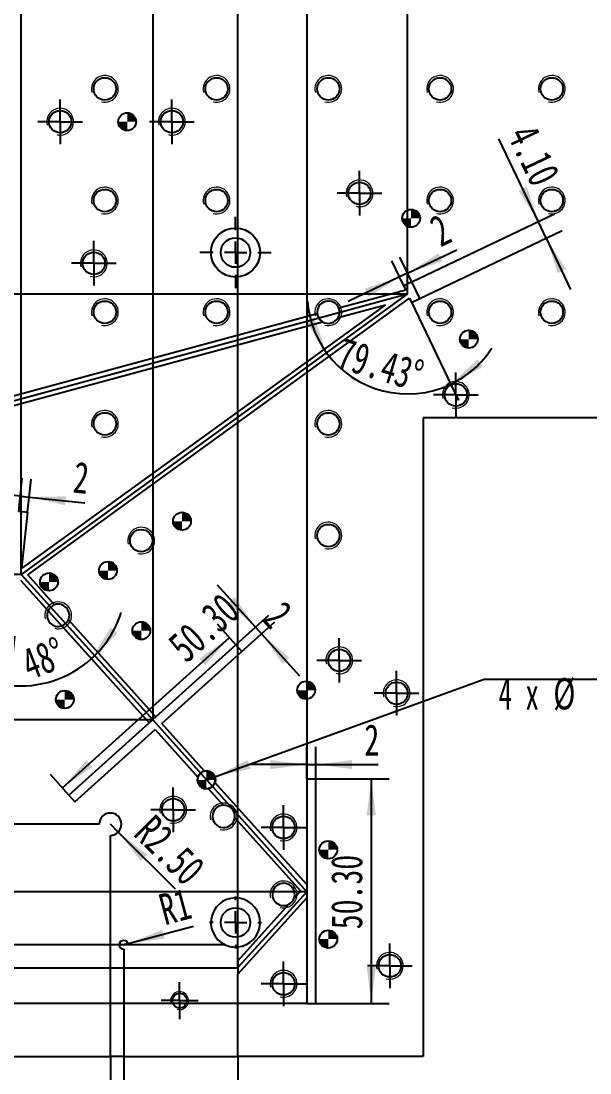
# Model space of a CAD drawing. Header units: millimetres. Extents: x 0 to 841, y 0 to 594.
# Drawn here: x 135.7 to 199.3, y 67.1 to 184.8 of the extents above; entities that cross this region are included whole.
import ezdxf

# ---------------------------------------------------------------- set-up
doc = ezdxf.new("R2010")
doc.units = ezdxf.units.MM
doc.layers.add('根据设置的颜色创建', color=7, linetype='Continuous', lineweight=25)
doc.styles.add('SLDTEXTSTYLE2', font='TXT', dxfattribs={"width": 0.7})
doc.styles.add('SLDTEXTSTYLE8', font='TXT', dxfattribs={"width": 0.633333})
doc.dimstyles.new('SLDDIMSTYLE1', dxfattribs={"dimtxt": 3.5, "dimasz": 4.08, "dimexe": 0, "dimexo": 0.0625, "dimgap": 0.875, "dimtad": 2, "dimlfac": 2, "dimrnd": 1e-09, "dimzin": 12, "dimdsep": 46, "dimtxsty": 'SLDTEXTSTYLE2', "dimsah": 1, "dimcen": 0.09, "dimadec": 0, "dimazin": 3, "dimtol": 1, "dimtp": 0.01, "dimtm": 0.01, "dimtfac": 1, "dimtofl": 0, "dimtmove": 0, "dimatfit": 3, "dimfxl": 0, "dimfrac": 2, "dimtolj": 1, "dimarcsym": 0})
doc.dimstyles.new('SLDDIMSTYLE10', dxfattribs={"dimtxt": 3.5, "dimasz": 4.08, "dimexe": 0, "dimexo": 0.0625, "dimgap": 0.875, "dimtad": 2, "dimlfac": 2, "dimrnd": 1e-09, "dimzin": 4, "dimdsep": 46, "dimtxsty": 'SLDTEXTSTYLE2', "dimsah": 1, "dimcen": 0.09, "dimadec": 0, "dimazin": 1, "dimtol": 1, "dimtp": 0.01, "dimtm": 0.01, "dimtfac": 1, "dimtofl": 0, "dimtmove": 0, "dimatfit": 3, "dimfxl": 0, "dimfrac": 2, "dimtolj": 1, "dimarcsym": 0})
doc.dimstyles.new('SLDDIMSTYLE11', dxfattribs={"dimtxt": 3.5, "dimasz": 4.08, "dimexe": 0, "dimexo": 0.0625, "dimgap": 0.875, "dimtad": 2, "dimlfac": 2, "dimrnd": 1e-09, "dimzin": 12, "dimdsep": 46, "dimtxsty": 'SLDTEXTSTYLE2', "dimsah": 1, "dimcen": 0.09, "dimadec": 0, "dimazin": 3, "dimtfac": 1, "dimtmove": 0, "dimatfit": 0, "dimfxl": 0, "dimfrac": 2, "dimtolj": 1, "dimtzin": 12, "dimarcsym": 0})
doc.dimstyles.new('SLDDIMSTYLE12', dxfattribs={"dimtxt": 3.5, "dimasz": 4.08, "dimexe": 0, "dimexo": 0.0625, "dimgap": 0.875, "dimtad": 2, "dimlfac": 2, "dimrnd": 1e-09, "dimzin": 4, "dimdsep": 46, "dimtxsty": 'SLDTEXTSTYLE2', "dimsah": 1, "dimcen": 0.09, "dimadec": 0, "dimazin": 1, "dimtfac": 1, "dimtmove": 0, "dimatfit": 0, "dimfxl": 0, "dimfrac": 2, "dimtolj": 1, "dimtzin": 12, "dimarcsym": 0})
doc.dimstyles.new('SLDDIMSTYLE13', dxfattribs={"dimtxt": 3.5, "dimasz": 4.08, "dimexe": 0, "dimexo": 0.0625, "dimgap": 0.875, "dimtad": 2, "dimlfac": 2, "dimrnd": 1e-09, "dimzin": 4, "dimdsep": 46, "dimtxsty": 'SLDTEXTSTYLE2', "dimsah": 1, "dimcen": 0.09, "dimadec": 0, "dimazin": 1, "dimtfac": 1, "dimtofl": 0, "dimtmove": 0, "dimatfit": 3, "dimfxl": 0, "dimfrac": 2, "dimtolj": 1, "dimtzin": 12, "dimarcsym": 0})
doc.dimstyles.new('SLDDIMSTYLE14', dxfattribs={"dimtxt": 3.5, "dimasz": 4.08, "dimexe": 0, "dimexo": 0.0625, "dimgap": 0.875, "dimtad": 2, "dimlfac": 2, "dimrnd": 1e-09, "dimzin": 4, "dimdsep": 46, "dimtxsty": 'SLDTEXTSTYLE2', "dimsah": 1, "dimcen": 0, "dimadec": 0, "dimazin": 1, "dimtfac": 1, "dimtofl": 0, "dimtmove": 0, "dimatfit": 3, "dimfxl": 0, "dimfrac": 2, "dimtolj": 1, "dimtzin": 12, "dimarcsym": 0})
doc.dimstyles.new('SLDDIMSTYLE15', dxfattribs={"dimtxt": 3.5, "dimasz": 4.08, "dimexe": 0, "dimexo": 0.0625, "dimgap": 0.875, "dimtad": 0, "dimtih": 1, "dimtoh": 1, "dimdec": 6, "dimlfac": 2, "dimrnd": 1e-09, "dimzin": 12, "dimdsep": 46, "dimtxsty": 'SLDTEXTSTYLE2', "dimblk1": 'NONE', "dimsah": 1, "dimcen": 0, "dimadec": 0, "dimazin": 3, "dimtol": 1, "dimtp": 0.008, "dimtfac": 1, "dimtmove": 0, "dimatfit": 3, "dimldrblk": 'NONE', "dimfxl": 0, "dimfrac": 2, "dimtolj": 1, "dimtzin": 0, "dimarcsym": 0})
doc.dimstyles.new('SLDDIMSTYLE2', dxfattribs={"dimtxt": 3.5, "dimasz": 4.08, "dimexe": 0, "dimexo": 0.0625, "dimgap": 0.875, "dimtad": 2, "dimlfac": 2, "dimrnd": 1e-09, "dimzin": 12, "dimdsep": 46, "dimtxsty": 'SLDTEXTSTYLE2', "dimsah": 1, "dimcen": 0.09, "dimadec": 0, "dimazin": 3, "dimtol": 1, "dimtp": 0.01, "dimtm": 0.01, "dimtfac": 1, "dimtmove": 0, "dimatfit": 0, "dimfxl": 0, "dimfrac": 2, "dimtolj": 1, "dimarcsym": 0})
doc.dimstyles.new('SLDDIMSTYLE4', dxfattribs={"dimtxt": 3.5, "dimasz": 4.08, "dimexe": 0, "dimexo": 0.0625, "dimgap": 0.875, "dimtad": 2, "dimlfac": 2, "dimrnd": 1e-09, "dimzin": 12, "dimdsep": 46, "dimtxsty": 'SLDTEXTSTYLE2', "dimsah": 1, "dimcen": 0, "dimadec": 0, "dimazin": 3, "dimtfac": 1, "dimtofl": 0, "dimtmove": 0, "dimatfit": 3, "dimfxl": 0, "dimfrac": 2, "dimtolj": 1, "dimtzin": 12, "dimarcsym": 0})
doc.dimstyles.new('SLDDIMSTYLE6', dxfattribs={"dimtxt": 3.5, "dimasz": 4.08, "dimexe": 0, "dimexo": 0.0625, "dimgap": 0.875, "dimtad": 0, "dimtih": 1, "dimtoh": 1, "dimlfac": 2, "dimrnd": 1e-09, "dimzin": 12, "dimdsep": 46, "dimtxsty": 'SLDTEXTSTYLE2', "dimsah": 1, "dimcen": 0.09, "dimadec": 0, "dimazin": 3, "dimtfac": 1, "dimtofl": 0, "dimtmove": 0, "dimatfit": 3, "dimfxl": 0, "dimfrac": 2, "dimtolj": 1, "dimtzin": 12, "dimarcsym": 0})
doc.dimstyles.new('SLDDIMSTYLE7', dxfattribs={"dimtxt": 3.5, "dimasz": 4.08, "dimexe": 0, "dimexo": 0.0625, "dimgap": 0.875, "dimtad": 0, "dimtih": 1, "dimtoh": 1, "dimlfac": 2, "dimrnd": 1e-09, "dimzin": 4, "dimdsep": 46, "dimtxsty": 'SLDTEXTSTYLE2', "dimsah": 1, "dimcen": 0.09, "dimadec": 0, "dimazin": 1, "dimtfac": 1, "dimtofl": 0, "dimtmove": 0, "dimatfit": 3, "dimfxl": 0, "dimfrac": 2, "dimtolj": 1, "dimtzin": 12, "dimarcsym": 0})
doc.dimstyles.new('SLDDIMSTYLE8', dxfattribs={"dimtxt": 3.5, "dimasz": 4.08, "dimexe": 0, "dimexo": 0.0625, "dimgap": 0.875, "dimtad": 2, "dimdec": 4, "dimlfac": 2, "dimzin": 12, "dimdsep": 46, "dimtxsty": 'SLDTEXTSTYLE2', "dimsah": 1, "dimcen": 0.09, "dimazin": 3, "dimtfac": 1, "dimtofl": 0, "dimtmove": 0, "dimatfit": 3, "dimfxl": 0, "dimfrac": 2, "dimtolj": 1, "dimtzin": 12, "dimarcsym": 0})

# ---------------------------------------------------------------- blocks, each defined once
blk = doc.blocks.new('_D_15')
at = {"layer": '根据设置的颜色创建'}
for p, q in [((61.19, 227.24), (61.19, 155.26)), ((65.17, 155.26), (60.17, 155.26)), ((65.17, 155.26), (70.17, 154.31)), ((70.17, 154.31), (178.91, 154.31))]:
    blk.add_line(p, q, dxfattribs=at)
blk.add_solid([(61.19, 155.26), (61.69, 159.34), (60.68, 159.34)], dxfattribs=at)
at = {"layer": '根据设置的颜色创建', "insert": (50.96, 157.61), "char_height": 3.5, "attachment_point": 1, "style": 'SLDTEXTSTYLE2'}
blk.add_mtext('309.23', dxfattribs=at)
blk = doc.blocks.new('_D_18')
at = {"layer": '根据设置的颜色创建'}
for p, q in [((61.19, 138.34), (61.19, 122.88)), ((135.68, 122.88), (60.17, 122.88))]:
    blk.add_line(p, q, dxfattribs=at)
blk.add_solid([(61.19, 122.88), (61.69, 126.96), (60.68, 126.96)], dxfattribs=at)
at = {"layer": '根据设置的颜色创建', "insert": (50.97, 125.22), "char_height": 3.5, "attachment_point": 1, "style": 'SLDTEXTSTYLE2'}
blk.add_mtext('372.08', dxfattribs=at)
blk = doc.blocks.new('_D_19')
at = {"layer": '根据设置的颜色创建'}
for p, q in [((61.19, 122.88), (61.19, 106.62)), ((150.4, 106.62), (60.17, 106.62))]:
    blk.add_line(p, q, dxfattribs=at)
blk.add_solid([(61.19, 106.62), (61.69, 110.7), (60.68, 110.7)], dxfattribs=at)
at = {"layer": '根据设置的颜色创建', "insert": (50.96, 108.97), "char_height": 3.5, "attachment_point": 1, "style": 'SLDTEXTSTYLE2'}
blk.add_mtext('404.60', dxfattribs=at)
blk = doc.blocks.new('_D_20')
at = {"layer": '根据设置的颜色创建'}
for p, q in [((61.19, 106.62), (61.19, 87.35)), ((167.63, 87.35), (60.17, 87.35))]:
    blk.add_line(p, q, dxfattribs=at)
blk.add_solid([(61.19, 87.35), (61.69, 91.43), (60.68, 91.43)], dxfattribs=at)
at = {"layer": '根据设置的颜色创建', "insert": (50.96, 89.69), "char_height": 3.5, "attachment_point": 1, "style": 'SLDTEXTSTYLE2'}
blk.add_mtext('443.15', dxfattribs=at)
blk = doc.blocks.new('_D_21')
at = {"layer": '根据设置的颜色创建'}
for p, q in [((61.19, 87.35), (61.19, 79.23)), ((65.17, 79.23), (60.17, 79.23)), ((65.17, 79.23), (70.17, 78.86)), ((70.17, 78.86), (159.91, 78.86))]:
    blk.add_line(p, q, dxfattribs=at)
blk.add_solid([(61.19, 79.23), (61.69, 83.31), (60.68, 83.31)], dxfattribs=at)
at = {"layer": '根据设置的颜色创建', "insert": (50.96, 81.58), "char_height": 3.5, "attachment_point": 1, "style": 'SLDTEXTSTYLE2'}
blk.add_mtext('460.11', dxfattribs=at)
blk = doc.blocks.new('_D_22')
at = {"layer": '根据设置的颜色创建'}
for p, q in [((61.19, 79.23), (61.19, 74.86)), ((167.63, 74.86), (60.17, 74.86))]:
    blk.add_line(p, q, dxfattribs=at)
blk.add_solid([(61.19, 74.86), (61.69, 78.94), (60.68, 78.94)], dxfattribs=at)
at = {"layer": '根据设置的颜色创建', "insert": (50.97, 77.2), "char_height": 3.5, "attachment_point": 1, "style": 'SLDTEXTSTYLE2'}
blk.add_mtext('468.13', dxfattribs=at)
blk = doc.blocks.new('_D_25')
at = {"layer": '根据设置的颜色创建'}
for p, q in [((135.68, 122.88), (135.68, 315.94)), ((120.05, 314.92), (135.68, 314.92))]:
    blk.add_line(p, q, dxfattribs=at)
blk.add_solid([(135.68, 314.92), (131.6, 315.43), (131.6, 314.42)], dxfattribs=at)
at = {"layer": '根据设置的颜色创建', "insert": (133.34, 315.94), "char_height": 3.5, "attachment_point": 1, "rotation": 90, "style": 'SLDTEXTSTYLE2'}
blk.add_mtext('119.03', dxfattribs=at)
blk = doc.blocks.new('_D_26')
at = {"layer": '根据设置的颜色创建'}
for p, q in [((150.46, 106.55), (150.46, 315.94)), ((135.68, 314.92), (150.46, 314.92))]:
    blk.add_line(p, q, dxfattribs=at)
blk.add_solid([(150.46, 314.92), (146.38, 315.43), (146.38, 314.42)], dxfattribs=at)
at = {"layer": '根据设置的颜色创建', "insert": (148.11, 315.94), "char_height": 3.5, "attachment_point": 1, "rotation": 90, "style": 'SLDTEXTSTYLE2'}
blk.add_mtext('148.58', dxfattribs=at)
blk = doc.blocks.new('_D_27')
at = {"layer": '根据设置的颜色创建'}
for p, q in [((159.91, 78.86), (159.91, 315.94)), ((150.46, 314.92), (159.91, 314.92))]:
    blk.add_line(p, q, dxfattribs=at)
blk.add_solid([(159.91, 314.92), (155.83, 315.43), (155.83, 314.42)], dxfattribs=at)
at = {"layer": '根据设置的颜色创建', "insert": (157.57, 315.94), "char_height": 3.5, "attachment_point": 1, "rotation": 90, "style": 'SLDTEXTSTYLE2'}
blk.add_mtext('167.49', dxfattribs=at)
blk = doc.blocks.new('_D_28')
at = {"layer": '根据设置的颜色创建'}
for p, q in [((165.44, 310.94), (165.44, 315.94)), ((159.91, 314.92), (165.44, 314.92)), ((165.44, 310.94), (167.63, 305.94)), ((167.63, 305.94), (167.63, 87.35))]:
    blk.add_line(p, q, dxfattribs=at)
blk.add_solid([(165.44, 314.92), (161.36, 315.43), (161.36, 314.42)], dxfattribs=at)
at = {"layer": '根据设置的颜色创建', "insert": (163.09, 315.94), "char_height": 3.5, "attachment_point": 1, "rotation": 90, "style": 'SLDTEXTSTYLE2'}
blk.add_mtext('182.91', dxfattribs=at)
blk = doc.blocks.new('_D_29')
at = {"layer": '根据设置的颜色创建'}
for p, q in [((169.81, 310.94), (169.81, 315.94)), ((159.91, 314.92), (169.81, 314.92)), ((169.81, 310.94), (167.63, 305.94)), ((167.63, 305.94), (167.63, 74.86))]:
    blk.add_line(p, q, dxfattribs=at)
blk.add_solid([(169.81, 314.92), (165.73, 315.43), (165.73, 314.42)], dxfattribs=at)
at = {"layer": '根据设置的颜色创建', "insert": (167.47, 315.94), "char_height": 3.5, "attachment_point": 1, "rotation": 90, "style": 'SLDTEXTSTYLE2'}
blk.add_mtext('182.91', dxfattribs=at)
blk = doc.blocks.new('_D_30')
at = {"layer": '根据设置的颜色创建'}
for p, q in [((178.91, 154.31), (178.91, 315.94)), ((169.81, 314.92), (178.91, 314.92))]:
    blk.add_line(p, q, dxfattribs=at)
blk.add_solid([(178.91, 314.92), (174.83, 315.43), (174.83, 314.42)], dxfattribs=at)
at = {"layer": '根据设置的颜色创建', "insert": (176.56, 315.94), "char_height": 3.5, "attachment_point": 1, "rotation": 90, "style": 'SLDTEXTSTYLE2'}
blk.add_mtext('205.47', dxfattribs=at)
blk = doc.blocks.new('_D_31')
at = {"layer": '根据设置的颜色创建'}
blk.add_line((179.36, 153.35), (184.59, 142.37), dxfattribs=at)
for start, end in [(184.3035, 216.0204), (216.0204, 295.451), (295.451, 327.1679)]:
    blk.add_arc((178.91, 154.31), 11.22, start, end, dxfattribs=at)
for points in [[(169.83, 147.71), (168.5, 151.6), (167.58, 151.15)], [(183.73, 144.18), (187.35, 146.13), (186.76, 146.96)]]:
    blk.add_solid(points, dxfattribs=at)
at = {"layer": '根据设置的颜色创建', "insert": (171.83, 149.45), "char_height": 3.5, "attachment_point": 1, "rotation": 343.0966, "style": 'SLDTEXTSTYLE2'}
blk.add_mtext('79.43°', dxfattribs=at)
blk = doc.blocks.new('_D_33')
at = {"layer": '根据设置的颜色创建'}
for p, q in [((119.66, 68.92), (119.66, 56.92)), ((145.66, 68.92), (145.66, 56.92)), ((119.66, 58.92), (113.31, 58.92)), ((119.66, 58.92), (145.66, 58.92)), ((145.66, 58.92), (152.01, 58.92))]:
    blk.add_line(p, q, dxfattribs=at)
for points in [[(119.66, 58.92), (115.58, 59.43), (115.58, 58.41)], [(145.66, 58.92), (149.74, 58.41), (149.74, 59.43)]]:
    blk.add_solid(points, dxfattribs=at)
at = {"layer": '根据设置的颜色创建', "char_height": 3.5, "attachment_point": 1, "style": 'SLDTEXTSTYLE2'}
for s, insert in [('±0.01', (130.14, 63.43)), ('52', (125.76, 63.43))]:
    blk.add_mtext(s, dxfattribs=dict(at, insert=insert))
blk = doc.blocks.new('_D_34')
at = {"layer": '根据设置的颜色创建'}
for p, q in [((119.66, 68.92), (119.66, 50.92)), ((147.16, 68.92), (147.16, 50.92)), ((119.66, 52.92), (147.16, 52.92))]:
    blk.add_line(p, q, dxfattribs=at)
for points in [[(119.66, 52.92), (123.74, 52.41), (123.74, 53.43)], [(147.16, 52.92), (143.08, 53.43), (143.08, 52.41)]]:
    blk.add_solid(points, dxfattribs=at)
at = {"layer": '根据设置的颜色创建', "char_height": 3.5, "attachment_point": 1, "style": 'SLDTEXTSTYLE2'}
for s, insert in [('±0.01', (130.74, 57.43)), ('55', (126.36, 57.43))]:
    blk.add_mtext(s, dxfattribs=dict(at, insert=insert))
blk = doc.blocks.new('_D_35')
at = {"layer": '根据设置的颜色创建'}
for p, q in [((119.66, 68.92), (119.66, 44.92)), ((159.91, 68.92), (159.91, 44.92)), ((119.66, 46.92), (159.91, 46.92))]:
    blk.add_line(p, q, dxfattribs=at)
for points in [[(119.66, 46.92), (123.74, 46.41), (123.74, 47.43)], [(159.91, 46.92), (155.83, 47.43), (155.83, 46.41)]]:
    blk.add_solid(points, dxfattribs=at)
at = {"layer": '根据设置的颜色创建', "char_height": 3.5, "attachment_point": 1, "style": 'SLDTEXTSTYLE2'}
for s, insert in [('80.50', (130.44, 51.43)), ('±0.01', (139.42, 51.43))]:
    blk.add_mtext(s, dxfattribs=dict(at, insert=insert))
blk = doc.blocks.new('_D_36')
at = {"layer": '根据设置的颜色创建'}
for p, q in [((147.66, 81.42), (106.37, 81.42)), ((108.37, 68.92), (108.37, 81.42)), ((119.66, 68.92), (106.37, 68.92)), ((108.37, 68.92), (108.37, 52.02))]:
    blk.add_line(p, q, dxfattribs=at)
for points in [[(108.37, 81.42), (107.86, 77.34), (108.88, 77.34)], [(108.37, 68.92), (108.88, 73), (107.86, 73)]]:
    blk.add_solid(points, dxfattribs=at)
at = {"layer": '根据设置的颜色创建', "char_height": 3.5, "attachment_point": 1, "rotation": 90, "style": 'SLDTEXTSTYLE2'}
for s, insert in [('±0.01', (103.86, 56.4)), ('25', (103.86, 52.02))]:
    blk.add_mtext(s, dxfattribs=dict(at, insert=insert))
blk = doc.blocks.new('_D_38')
at = {"layer": '根据设置的颜色创建'}
for p, q in [((167.63, 100.01), (167.63, 103.6)), ((168.63, 100.01), (168.63, 103.6)), ((167.63, 101.6), (161.28, 101.6)), ((167.63, 101.6), (168.63, 101.6)), ((168.63, 101.6), (175.62, 101.6))]:
    blk.add_line(p, q, dxfattribs=at)
for points in [[(167.63, 101.6), (163.55, 102.11), (163.55, 101.09)], [(168.63, 101.6), (172.71, 101.09), (172.71, 102.11)]]:
    blk.add_solid(points, dxfattribs=at)
at = {"layer": '根据设置的颜色创建', "insert": (174.08, 106.11), "char_height": 3.5, "attachment_point": 1, "style": 'SLDTEXTSTYLE2'}
blk.add_mtext('2', dxfattribs=at)
blk = doc.blocks.new('_D_39')
at = {"layer": '根据设置的颜色创建'}
for p, q in [((161.91, 116.99), (157.66, 121.7)), ((159.71, 115.01), (163.39, 118.32)), ((160.38, 114.27), (164.06, 117.58)), ((161.91, 116.99), (162.58, 116.24)), ((162.58, 116.24), (166.83, 111.52))]:
    blk.add_line(p, q, dxfattribs=at)
for points in [[(161.91, 116.99), (159.56, 120.36), (158.8, 119.68)], [(162.58, 116.24), (164.93, 112.87), (165.68, 113.55)]]:
    blk.add_solid(points, dxfattribs=at)
at = {"layer": '根据设置的颜色创建', "insert": (165.13, 120.15), "char_height": 3.5, "attachment_point": 1, "rotation": 312, "style": 'SLDTEXTSTYLE2'}
blk.add_mtext('2', dxfattribs=at)
blk = doc.blocks.new('_D_40')
at = {"layer": '根据设置的颜色创建'}
for p, q in [((135.42, 129.95), (135.81, 133.65)), ((136.41, 129.85), (136.8, 133.54)), ((135.6, 131.66), (129.28, 132.32)), ((135.6, 131.66), (136.59, 131.55)), ((136.59, 131.55), (142.81, 130.9))]:
    blk.add_line(p, q, dxfattribs=at)
for points in [[(135.6, 131.66), (131.59, 132.59), (131.49, 131.58)], [(136.59, 131.55), (140.6, 130.62), (140.7, 131.63)]]:
    blk.add_solid(points, dxfattribs=at)
at = {"layer": '根据设置的颜色创建', "insert": (141.75, 135.55), "char_height": 3.5, "attachment_point": 1, "rotation": 354, "style": 'SLDTEXTSTYLE2'}
blk.add_mtext('2', dxfattribs=at)
blk = doc.blocks.new('_D_42')
at = {"layer": '根据设置的颜色创建'}
for p, q in [((178.91, 156.62), (184.41, 159.24)), ((178.48, 155.2), (177.15, 157.99)), ((179.38, 155.63), (178.05, 158.42)), ((178.01, 156.19), (172.28, 153.45)), ((178.91, 156.62), (178.01, 156.19))]:
    blk.add_line(p, q, dxfattribs=at)
for points in [[(178.91, 156.62), (182.81, 157.92), (182.38, 158.83)], [(178.01, 156.19), (174.11, 154.89), (174.55, 153.97)]]:
    blk.add_solid(points, dxfattribs=at)
at = {"layer": '根据设置的颜色创建', "insert": (181.08, 162.65), "char_height": 3.5, "attachment_point": 1, "rotation": 25.5, "style": 'SLDTEXTSTYLE2'}
blk.add_mtext('2', dxfattribs=at)
blk = doc.blocks.new('_D_47')
at = {"layer": '根据设置的颜色创建'}
for p, q in [((159.71, 115.01), (157.64, 117.31)), ((140.29, 98.99), (158.98, 115.82)), ((141.02, 98.18), (138.95, 100.48))]:
    blk.add_line(p, q, dxfattribs=at)
for points in [[(158.98, 115.82), (155.61, 113.47), (156.29, 112.72)], [(140.29, 98.99), (143.66, 101.35), (142.99, 102.1)]]:
    blk.add_solid(points, dxfattribs=at)
at = {"layer": '根据设置的颜色创建', "insert": (151.82, 115.45), "char_height": 3.5, "attachment_point": 1, "rotation": 42, "style": 'SLDTEXTSTYLE2'}
blk.add_mtext('50.30', dxfattribs=at)
blk = doc.blocks.new('_D_48')
at = {"layer": '根据设置的颜色创建'}
for p, q in [((193.54, 162.38), (189.12, 171.64)), ((179.38, 155.63), (195.34, 163.24)), ((180.27, 153.78), (196.22, 161.39)), ((194.42, 160.53), (193.54, 162.38)), ((194.42, 160.53), (197.15, 154.79))]:
    blk.add_line(p, q, dxfattribs=at)
for points in [[(193.54, 162.38), (192.24, 166.28), (191.32, 165.84)], [(194.42, 160.53), (195.72, 156.62), (196.63, 157.06)]]:
    blk.add_solid(points, dxfattribs=at)
at = {"layer": '根据设置的颜色创建', "insert": (193.19, 173.58), "char_height": 3.5, "attachment_point": 1, "rotation": 295.5, "style": 'SLDTEXTSTYLE2'}
blk.add_mtext('4.10', dxfattribs=at)
blk = doc.blocks.new('_D_49')
at = {"layer": '根据设置的颜色创建'}
for p, q in [((168.63, 100.01), (176.85, 100.01)), ((174.85, 100.01), (174.85, 74.86)), ((168.63, 74.86), (176.85, 74.86))]:
    blk.add_line(p, q, dxfattribs=at)
for points in [[(174.85, 100.01), (174.34, 95.93), (175.36, 95.93)], [(174.85, 74.86), (175.36, 78.94), (174.34, 78.94)]]:
    blk.add_solid(points, dxfattribs=at)
at = {"layer": '根据设置的颜色创建', "insert": (170.34, 83.16), "char_height": 3.5, "attachment_point": 1, "rotation": 90, "style": 'SLDTEXTSTYLE2'}
blk.add_mtext('50.30', dxfattribs=at)
blk = doc.blocks.new('_D_50')
at = {"layer": '根据设置的颜色创建'}
for p, q in [((138.69, 118.82), (144.88, 111.95)), ((134.95, 115.96), (134.17, 108.47))]:
    blk.add_line(p, q, dxfattribs=at)
for start, end in [(312, 342.1247), (264, 312), (233.8753, 264)]:
    blk.add_arc((135.61, 122.24), 11.84, start, end, dxfattribs=at)
for points in [[(143.54, 113.44), (146.48, 116.31), (145.68, 116.95)], [(134.38, 110.46), (130.58, 112.04), (130.31, 111.06)]]:
    blk.add_solid(points, dxfattribs=at)
at = {"layer": '根据设置的颜色创建', "insert": (135.4, 114.3), "char_height": 3.5, "attachment_point": 1, "rotation": 21.114, "style": 'SLDTEXTSTYLE2'}
blk.add_mtext('48°', dxfattribs=at)
blk = doc.blocks.new('_D_53')
at = {"layer": '根据设置的颜色创建'}
for q in [(145.66, 94.92), (152.9, 87.68)]:
    blk.add_line((146.55, 94.04), q, dxfattribs=at)
blk.add_solid([(146.55, 94.04), (149.07, 90.79), (149.79, 91.51)], dxfattribs=at)
at = {"layer": '根据设置的颜色创建', "insert": (150.6, 96.22), "char_height": 3.5, "attachment_point": 1, "rotation": 315, "style": 'SLDTEXTSTYLE2'}
blk.add_mtext('R2.50', dxfattribs=at)
blk = doc.blocks.new('_D_54')
at = {"layer": '根据设置的颜色创建'}
for q in [(154.95, 83.51), (147.16, 81.42)]:
    blk.add_line((147.65, 81.55), q, dxfattribs=at)
blk.add_solid([(147.65, 81.55), (151.72, 82.12), (151.45, 83.1)], dxfattribs=at)
at = {"layer": '根据设置的颜色创建', "insert": (150.84, 86.97), "char_height": 3.5, "attachment_point": 1, "rotation": 15, "style": 'SLDTEXTSTYLE2'}
blk.add_mtext('R1', dxfattribs=at)
blk = doc.blocks.new('SW_SYMBOL_HOLE_DEPTH')
at = {"layer": '根据设置的颜色创建', "color": 0}
for p, q in [((0, 875), (800, 875)), ((400, 875), (400, 75)), ((100, 555), (400, 75)), ((700, 555), (400, 75))]:
    blk.add_line(p, q, dxfattribs=at)
blk = doc.blocks.new('_D_55')
at = {"layer": '根据设置的颜色创建'}
for p, q in [((157.35, 100.23), (187.49, 111.17)), ((187.49, 111.17), (220.71, 111.17)), ((155.47, 99.54), (157.35, 100.23))]:
    blk.add_line(p, q, dxfattribs=at)
blk.add_solid([(157.35, 100.23), (161.36, 101.14), (161.01, 102.1)], dxfattribs=at)
at = {"layer": '根据设置的颜色创建', "xscale": 0.004511737089201878, "yscale": 0.004511737089201878, "zscale": 0.004511737089201878}
blk.add_blockref('SW_SYMBOL_HOLE_DEPTH', (213.75, 107.27), dxfattribs=at)
at = {"layer": '根据设置的颜色创建', "char_height": 3.5, "attachment_point": 1}
for s, insert, style in [('0.01', (206.08, 115.63), 'SLDTEXTSTYLE2'), ('+', (203.92, 115.63), 'SLDTEXTSTYLE2'), ('4 x', (189.08, 111.26), 'SLDTEXTSTYLE8'), ('%%c', (195.21, 111.28), 'SLDTEXTSTYLE2'), ('4', (200.64, 111.26), 'SLDTEXTSTYLE2'), ('0', (206.08, 111.28), 'SLDTEXTSTYLE2'), ('5', (218.96, 111.26), 'SLDTEXTSTYLE2')]:
    blk.add_mtext(s, dxfattribs=dict(at, insert=insert, style=style))
blk = doc.blocks.new('_None')
blk = doc.blocks.new('SW_CENTERMARKSYMBOL_91')
at = {"layer": '根据设置的颜色创建', "color": 0}
for p, q in [((0, 2.5), (0, 2.9)), ((0, 0), (0, 1.25)), ((-2.5, 0), (-2.9, 0)), ((0, 0), (-1.25, 0)), ((0, 0), (0, -1.25)), ((0, 0), (1.25, 0)), ((2.5, 0), (2.9, 0)), ((0, -2.5), (0, -2.9))]:
    blk.add_line(p, q, dxfattribs=at)
blk = doc.blocks.new('SW_CENTERMARKSYMBOL_92')
at = {"layer": '根据设置的颜色创建', "color": 0}
for p, q in [((0, 2.5), (0, 4)), ((0, 0), (0, 1.25)), ((-2.5, 0), (-4, 0)), ((0, 0), (-1.25, 0)), ((0, 0), (0, -1.25)), ((0, 0), (1.25, 0)), ((2.5, 0), (4, 0)), ((0, -2.5), (0, -4))]:
    blk.add_line(p, q, dxfattribs=at)
blk = doc.blocks.new('SW_CENTERMARKSYMBOL_103')
at = {"layer": '根据设置的颜色创建', "color": 0}
for p, q in [((0, 1.25), (0, 2.5)), ((0, 0), (0, 1.25)), ((-1.25, 0), (-2.5, 0)), ((0, 0), (-1.25, 0)), ((0, 0), (0, -1.25)), ((0, 0), (1.25, 0)), ((1.25, 0), (2.5, 0)), ((0, -1.25), (0, -2.5))]:
    blk.add_line(p, q, dxfattribs=at)
blk = doc.blocks.new('SW_CENTERMARKSYMBOL_104')
at = {"layer": '根据设置的颜色创建', "color": 0}
for p, q in [((0, 1.25), (0, 2.5)), ((0, 0), (0, 1.25)), ((-1.25, 0), (-2.5, 0)), ((0, 0), (-1.25, 0)), ((0, 0), (0, -1.25)), ((0, 0), (1.25, 0)), ((1.25, 0), (2.5, 0)), ((0, -1.25), (0, -2.5))]:
    blk.add_line(p, q, dxfattribs=at)
blk = doc.blocks.new('SW_CENTERMARKSYMBOL_105')
at = {"layer": '根据设置的颜色创建', "color": 0}
for p, q in [((0, 1.25), (0, 2.5)), ((0, 0), (0, 1.25)), ((-1.25, 0), (-2.5, 0)), ((0, 0), (-1.25, 0)), ((0, 0), (0, -1.25)), ((0, 0), (1.25, 0)), ((1.25, 0), (2.5, 0)), ((0, -1.25), (0, -2.5))]:
    blk.add_line(p, q, dxfattribs=at)
blk = doc.blocks.new('SW_CENTERMARKSYMBOL_106')
at = {"layer": '根据设置的颜色创建', "color": 0}
for p, q in [((0, 1.25), (0, 2.5)), ((0, 0), (0, 1.25)), ((-1.25, 0), (-2.5, 0)), ((0, 0), (-1.25, 0)), ((0, 0), (0, -1.25)), ((0, 0), (1.25, 0)), ((1.25, 0), (2.5, 0)), ((0, -1.25), (0, -2.5))]:
    blk.add_line(p, q, dxfattribs=at)
blk = doc.blocks.new('SW_CENTERMARKSYMBOL_107')
at = {"layer": '根据设置的颜色创建', "color": 0}
for p, q in [((0, 1.25), (0, 2.5)), ((0, 0), (0, 1.25)), ((-1.25, 0), (-2.5, 0)), ((0, 0), (-1.25, 0)), ((0, 0), (0, -1.25)), ((0, 0), (1.25, 0)), ((1.25, 0), (2.5, 0)), ((0, -1.25), (0, -2.5))]:
    blk.add_line(p, q, dxfattribs=at)
blk = doc.blocks.new('SW_CENTERMARKSYMBOL_109')
at = {"layer": '根据设置的颜色创建', "color": 0}
for p, q in [((0, 1.25), (0, 2.5)), ((0, 0), (0, 1.25)), ((-1.25, 0), (-2.5, 0)), ((0, 0), (-1.25, 0)), ((0, 0), (0, -1.25)), ((0, 0), (1.25, 0)), ((1.25, 0), (2.5, 0)), ((0, -1.25), (0, -2.5))]:
    blk.add_line(p, q, dxfattribs=at)
blk = doc.blocks.new('SW_CENTERMARKSYMBOL_110')
at = {"layer": '根据设置的颜色创建', "color": 0}
for p, q in [((0, 1.25), (0, 2.5)), ((0, 0), (0, 1.25)), ((-1.25, 0), (-2.5, 0)), ((0, 0), (-1.25, 0)), ((0, 0), (0, -1.25)), ((0, 0), (1.25, 0)), ((1.25, 0), (2.5, 0)), ((0, -1.25), (0, -2.5))]:
    blk.add_line(p, q, dxfattribs=at)
blk = doc.blocks.new('SW_CENTERMARKSYMBOL_117')
at = {"layer": '根据设置的颜色创建', "color": 0}
for p, q in [((0, 1.25), (0, 2.5)), ((0, 0), (0, 1.25)), ((-1.25, 0), (-2.5, 0)), ((0, 0), (-1.25, 0)), ((0, 0), (0, -1.25)), ((0, 0), (1.25, 0)), ((1.25, 0), (2.5, 0)), ((0, -1.25), (0, -2.5))]:
    blk.add_line(p, q, dxfattribs=at)
blk = doc.blocks.new('SW_CENTERMARKSYMBOL_118')
at = {"layer": '根据设置的颜色创建', "color": 0}
for p, q in [((0, 1.25), (0, 2.5)), ((0, 0), (0, 1.25)), ((-1.25, 0), (-2.5, 0)), ((0, 0), (-1.25, 0)), ((0, 0), (0, -1.25)), ((0, 0), (1.25, 0)), ((1.25, 0), (2.5, 0)), ((0, -1.25), (0, -2.5))]:
    blk.add_line(p, q, dxfattribs=at)
blk = doc.blocks.new('SW_CENTERMARKSYMBOL_124')
at = {"layer": '根据设置的颜色创建', "color": 0}
for p, q in [((0, 1.25), (0, 2.5)), ((0, 0), (0, 1.25)), ((-1.25, 0), (-2.5, 0)), ((0, 0), (-1.25, 0)), ((0, 0), (0, -1.25)), ((0, 0), (1.25, 0)), ((1.25, 0), (2.5, 0)), ((0, -1.25), (0, -2.5))]:
    blk.add_line(p, q, dxfattribs=at)
blk = doc.blocks.new('SW_CENTERMARKSYMBOL_125')
at = {"layer": '根据设置的颜色创建', "color": 0}
for p, q in [((0, 1.25), (0, 2.5)), ((0, 0), (0, 1.25)), ((-1.25, 0), (-2.5, 0)), ((0, 0), (-1.25, 0)), ((0, 0), (0, -1.25)), ((0, 0), (1.25, 0)), ((1.25, 0), (2.5, 0)), ((0, -1.25), (0, -2.5))]:
    blk.add_line(p, q, dxfattribs=at)
blk = doc.blocks.new('SW_CENTERMARKSYMBOL_126')
at = {"layer": '根据设置的颜色创建', "color": 0}
for p, q in [((0, 1.25), (0, 2.075)), ((0, 0), (0, 1.25)), ((-1.25, 0), (-2.075, 0)), ((0, 0), (-1.25, 0)), ((0, 0), (0, -1.25)), ((0, 0), (1.25, 0)), ((1.25, 0), (2.075, 0)), ((0, -1.25), (0, -2.075))]:
    blk.add_line(p, q, dxfattribs=at)
blk = doc.blocks.new('SW_DOWELSYMBOL_46')
at = {"linetype": 'Continuous', "lineweight": 25}
h = blk.add_hatch(color=0, dxfattribs=at)
edge = h.paths.add_edge_path(flags=0)
edge.add_arc((0, 0), 1, 180, 270)
edge.add_line((0, -1), (0, 0))
edge.add_line((0, 0), (-1, 0))
h = blk.add_hatch(color=0, dxfattribs=at)
edge = h.paths.add_edge_path(flags=0)
edge.add_arc((0, 0), 1, 0, 90)
edge.add_line((0, 1), (0, 0))
edge.add_line((0, 0), (1, 0))
at = {"layer": '根据设置的颜色创建', "color": 0}
blk.add_circle((0, 0), 1, dxfattribs=at)
blk = doc.blocks.new('SW_DOWELSYMBOL_47')
at = {"linetype": 'Continuous', "lineweight": 25}
h = blk.add_hatch(color=0, dxfattribs=at)
edge = h.paths.add_edge_path(flags=0)
edge.add_arc((0, 0), 1, 180, 270)
edge.add_line((0, -1), (0, 0))
edge.add_line((0, 0), (-1, 0))
h = blk.add_hatch(color=0, dxfattribs=at)
edge = h.paths.add_edge_path(flags=0)
edge.add_arc((0, 0), 1, 0, 90)
edge.add_line((0, 1), (0, 0))
edge.add_line((0, 0), (1, 0))
at = {"layer": '根据设置的颜色创建', "color": 0}
blk.add_circle((0, 0), 1, dxfattribs=at)
blk = doc.blocks.new('SW_DOWELSYMBOL_55')
at = {"linetype": 'Continuous', "lineweight": 25}
h = blk.add_hatch(color=0, dxfattribs=at)
edge = h.paths.add_edge_path(flags=0)
edge.add_arc((0, 0), 1, 180, 270)
edge.add_line((0, -1), (0, 0))
edge.add_line((0, 0), (-1, 0))
h = blk.add_hatch(color=0, dxfattribs=at)
edge = h.paths.add_edge_path(flags=0)
edge.add_arc((0, 0), 1, 0, 90)
edge.add_line((0, 1), (0, 0))
edge.add_line((0, 0), (1, 0))
at = {"layer": '根据设置的颜色创建', "color": 0}
blk.add_circle((0, 0), 1, dxfattribs=at)
blk = doc.blocks.new('SW_DOWELSYMBOL_57')
at = {"linetype": 'Continuous', "lineweight": 25}
h = blk.add_hatch(color=0, dxfattribs=at)
edge = h.paths.add_edge_path(flags=0)
edge.add_arc((0, 0), 1, 180, 270)
edge.add_line((0, -1), (0, 0))
edge.add_line((0, 0), (-1, 0))
h = blk.add_hatch(color=0, dxfattribs=at)
edge = h.paths.add_edge_path(flags=0)
edge.add_arc((0, 0), 1, 0, 90)
edge.add_line((0, 1), (0, 0))
edge.add_line((0, 0), (1, 0))
at = {"layer": '根据设置的颜色创建', "color": 0}
blk.add_circle((0, 0), 1, dxfattribs=at)
blk = doc.blocks.new('SW_DOWELSYMBOL_58')
at = {"linetype": 'Continuous', "lineweight": 25}
h = blk.add_hatch(color=0, dxfattribs=at)
edge = h.paths.add_edge_path(flags=0)
edge.add_arc((0, 0), 1, 180, 270)
edge.add_line((0, -1), (0, 0))
edge.add_line((0, 0), (-1, 0))
h = blk.add_hatch(color=0, dxfattribs=at)
edge = h.paths.add_edge_path(flags=0)
edge.add_arc((0, 0), 1, 0, 90)
edge.add_line((0, 1), (0, 0))
edge.add_line((0, 0), (1, 0))
at = {"layer": '根据设置的颜色创建', "color": 0}
blk.add_circle((0, 0), 1, dxfattribs=at)
blk = doc.blocks.new('SW_DOWELSYMBOL_59')
at = {"linetype": 'Continuous', "lineweight": 25}
h = blk.add_hatch(color=0, dxfattribs=at)
edge = h.paths.add_edge_path(flags=0)
edge.add_arc((0, 0), 1, 180, 270)
edge.add_line((0, -1), (0, 0))
edge.add_line((0, 0), (-1, 0))
h = blk.add_hatch(color=0, dxfattribs=at)
edge = h.paths.add_edge_path(flags=0)
edge.add_arc((0, 0), 1, 0, 90)
edge.add_line((0, 1), (0, 0))
edge.add_line((0, 0), (1, 0))
at = {"layer": '根据设置的颜色创建', "color": 0}
blk.add_circle((0, 0), 1, dxfattribs=at)
blk = doc.blocks.new('SW_DOWELSYMBOL_60')
at = {"linetype": 'Continuous', "lineweight": 25}
h = blk.add_hatch(color=0, dxfattribs=at)
edge = h.paths.add_edge_path(flags=0)
edge.add_arc((0, 0), 1, 180, 270)
edge.add_line((0, -1), (0, 0))
edge.add_line((0, 0), (-1, 0))
h = blk.add_hatch(color=0, dxfattribs=at)
edge = h.paths.add_edge_path(flags=0)
edge.add_arc((0, 0), 1, 0, 90)
edge.add_line((0, 1), (0, 0))
edge.add_line((0, 0), (1, 0))
at = {"layer": '根据设置的颜色创建', "color": 0}
blk.add_circle((0, 0), 1, dxfattribs=at)
blk = doc.blocks.new('SW_DOWELSYMBOL_62')
at = {"linetype": 'Continuous', "lineweight": 25}
h = blk.add_hatch(color=0, dxfattribs=at)
edge = h.paths.add_edge_path(flags=0)
edge.add_arc((0, 0), 1, 180, 270)
edge.add_line((0, -1), (0, 0))
edge.add_line((0, 0), (-1, 0))
h = blk.add_hatch(color=0, dxfattribs=at)
edge = h.paths.add_edge_path(flags=0)
edge.add_arc((0, 0), 1, 0, 90)
edge.add_line((0, 1), (0, 0))
edge.add_line((0, 0), (1, 0))
at = {"layer": '根据设置的颜色创建', "color": 0}
blk.add_circle((0, 0), 1, dxfattribs=at)
blk = doc.blocks.new('SW_DOWELSYMBOL_70')
at = {"linetype": 'Continuous', "lineweight": 25}
h = blk.add_hatch(color=0, dxfattribs=at)
edge = h.paths.add_edge_path(flags=0)
edge.add_arc((0, 0), 1, 180, 270)
edge.add_line((0, -1), (0, 0))
edge.add_line((0, 0), (-1, 0))
h = blk.add_hatch(color=0, dxfattribs=at)
edge = h.paths.add_edge_path(flags=0)
edge.add_arc((0, 0), 1, 0, 90)
edge.add_line((0, 1), (0, 0))
edge.add_line((0, 0), (1, 0))
at = {"layer": '根据设置的颜色创建', "color": 0}
blk.add_circle((0, 0), 1, dxfattribs=at)
blk = doc.blocks.new('SW_DOWELSYMBOL_71')
at = {"linetype": 'Continuous', "lineweight": 25}
h = blk.add_hatch(color=0, dxfattribs=at)
edge = h.paths.add_edge_path(flags=0)
edge.add_arc((0, 0), 1, 180, 270)
edge.add_line((0, -1), (0, 0))
edge.add_line((0, 0), (-1, 0))
h = blk.add_hatch(color=0, dxfattribs=at)
edge = h.paths.add_edge_path(flags=0)
edge.add_arc((0, 0), 1, 0, 90)
edge.add_line((0, 1), (0, 0))
edge.add_line((0, 0), (1, 0))
at = {"layer": '根据设置的颜色创建', "color": 0}
blk.add_circle((0, 0), 1, dxfattribs=at)
blk = doc.blocks.new('SW_DOWELSYMBOL_73')
at = {"linetype": 'Continuous', "lineweight": 25}
h = blk.add_hatch(color=0, dxfattribs=at)
edge = h.paths.add_edge_path(flags=0)
edge.add_arc((0, 0), 1, 180, 270)
edge.add_line((0, -1), (0, 0))
edge.add_line((0, 0), (-1, 0))
h = blk.add_hatch(color=0, dxfattribs=at)
edge = h.paths.add_edge_path(flags=0)
edge.add_arc((0, 0), 1, 0, 90)
edge.add_line((0, 1), (0, 0))
edge.add_line((0, 0), (1, 0))
at = {"layer": '根据设置的颜色创建', "color": 0}
blk.add_circle((0, 0), 1, dxfattribs=at)
blk = doc.blocks.new('SW_DOWELSYMBOL_88')
at = {"linetype": 'Continuous', "lineweight": 25}
h = blk.add_hatch(color=0, dxfattribs=at)
edge = h.paths.add_edge_path(flags=0)
edge.add_arc((0, 0), 1, 180, 270)
edge.add_line((0, -1), (0, 0))
edge.add_line((0, 0), (-1, 0))
h = blk.add_hatch(color=0, dxfattribs=at)
edge = h.paths.add_edge_path(flags=0)
edge.add_arc((0, 0), 1, 0, 90)
edge.add_line((0, 1), (0, 0))
edge.add_line((0, 0), (1, 0))
at = {"layer": '根据设置的颜色创建', "color": 0}
blk.add_circle((0, 0), 1, dxfattribs=at)

msp = doc.modelspace()

# ---------------------------------------------------------------- linework, layer by layer
at = {"color": 7, "linetype": 'Continuous', "lineweight": 25}
for p, q in [((179.38457671, 155.62617236), (178.48199143, 155.19566127)), ((180.26712446, 153.77587253), (179.38457671, 155.62617236)), ((178.70401103, 154.72916211), (171.20890939, 152.70084009)), ((178.48199143, 155.19566127), (178.70437439, 154.72942569)), ((178.70401103, 154.72916211), (178.70437439, 154.72942569)), ((136.4280283, 122.82709672), (179.14251957, 153.81186059)), ((179.14251957, 153.81186059), (179.36453917, 153.34536143)), ((179.36453917, 153.34536143), (180.26712446, 153.77587253)), ((168.81027034, 152.05172115), (120.54540113, 138.99029757)), ((176.42601433, 153.0767208), (135.75488275, 123.57419436)), ((171.14378322, 151.6472451), (176.42601433, 153.0767208)), ((120.5444492, 137.9540694), (169.39784318, 151.17475936)), ((223.66905337, 140.42080457), (180.66222092, 140.42080457)), ((180.66222092, 140.42080457), (180.66222092, 68.92080457)), ((135.41995004, 129.95429467), (136.41447193, 129.84976621)), ((135.75488275, 123.57419436), (136.41447193, 129.84976621)), ((139.42999909, 119.49307039), (136.4280283, 122.82709672)), ((135.61427348, 122.23638647), (138.68722142, 118.82353203)), ((150.74133036, 106.93056432), (140.96353679, 117.78990423)), ((140.22002482, 117.12118138), (149.99818554, 106.26143372)), ((150.74133036, 106.93056432), (159.71480413, 115.0103164)), ((151.41046097, 106.1874195), (160.38393474, 114.26717157)), ((159.71480413, 115.0103164), (160.38393474, 114.26717157)), ((141.02471177, 98.18168165), (149.99818554, 106.26143372)), ((156.20367991, 100.86401056), (151.41046097, 106.1874195)), ((141.69384238, 97.43853682), (150.66731615, 105.51828889)), ((150.66731615, 105.51828889), (155.46053508, 100.19487996)), ((167.62611452, 88.17811173), (157.36264811, 99.57684597)), ((167.62611452, 100.00587346), (168.62611452, 100.00587346)), ((167.62611452, 100.00587346), (167.62611452, 88.17811173)), ((168.62611452, 100.00587346), (168.62611452, 74.85587346)), ((141.02471177, 98.18168165), (141.69384238, 97.43853682)), ((156.61950329, 98.90771536), (158.2972577, 97.04438031)), ((159.57520054, 95.62508101), (166.95329815, 87.43087346)), ((144.41222092, 94.92080457), (119.66222092, 94.92080457)), ((145.66222092, 68.92080457), (145.66222092, 93.67080457)), ((166.95329815, 87.43087346), (166.19381525, 86.58738224)), ((159.91222092, 78.11648842), (167.62611452, 86.68363518)), ((167.62611452, 86.68363518), (167.62611452, 74.85587346)), ((165.62595649, 85.9567112), (159.91222092, 79.61096497)), ((158.516577, 81.42080457), (147.66222092, 81.42080457)), ((147.16222092, 80.92080457), (147.16222092, 68.92080457)), ((159.91222092, 79.61096497), (159.91222092, 81.18219178)), ((159.91222092, 79.61096497), (159.91222092, 78.11648842)), ((159.91222092, 68.92080457), (159.91222092, 78.11648842)), ((167.62611452, 74.85587346), (168.62611452, 74.85587346)), ((119.66222092, 68.92080457), (145.66222092, 68.92080457)), ((147.16222092, 68.92080457), (145.66222092, 68.92080457)), ((147.16222092, 68.92080457), (159.91222092, 68.92080457)), ((180.66222092, 68.92080457), (159.91222092, 68.92080457))]:
    msp.add_line(p, q, dxfattribs=at)
for centre, radius in [((145.04540113, 177.24395003), 1.25), ((157.54540113, 177.24395003), 1.25), ((170.04540113, 177.24395003), 1.25), ((182.54540113, 177.24395003), 1.25), ((195.04540113, 177.24395003), 1.25), ((140.04540113, 173.57516755), 1.25), ((147.54540113, 173.57516755), 1), ((152.54540113, 173.57516755), 1.25), ((173.54187659, 165.55282741), 1.25), ((145.04540113, 164.74395003), 1.25), ((157.54540113, 164.74395003), 1.25), ((182.54540113, 164.74395003), 1.25), ((195.04540113, 164.74395003), 1.25), ((179.30401789, 162.75981242), 1), ((159.66222092, 158.92080457), 2.75), ((159.66222092, 158.92080457), 1.65), ((143.80790442, 157.71723561), 1.25), ((145.04540113, 152.24395003), 1.25), ((157.54540113, 152.24395003), 1.25), ((182.54540113, 152.24395003), 1.25), ((195.04540113, 152.24395003), 1.25), ((185.76168435, 149.22103315), 1), ((184.30465401, 142.9881953), 1.25), ((145.04540113, 139.74395003), 1.25), ((170.04540113, 139.74395003), 1.25), ((153.68288051, 128.84221877), 1), ((170.04540113, 127.24395003), 1.25), ((149.11491193, 126.67154303), 1.25), ((145.39921223, 123.32586287), 1), ((138.79838895, 122.04912053), 1), ((149.12652682, 116.58968946), 1), ((171.27448811, 113.26847509), 1.25), ((167.55876398, 109.92282206), 1), ((177.68611452, 109.58087346), 1.25), ((140.56183901, 108.87789669), 1), ((152.69586747, 96.54020993), 1.25), ((165.03611452, 94.55879397), 1.25), ((170.03611452, 92.05879397), 1), ((159.66222092, 83.92080457), 1.65), ((170.03611452, 82.05879397), 1), ((176.91542484, 79.06674088), 1.25), ((165.03611452, 77.05879397), 1.25), ((153.41062092, 75.16920457), 0.825)]:
    msp.add_circle(centre, radius, dxfattribs=at)
at = {"color": 7, "linetype": 'Continuous', "lineweight": 18}
for centre, radius in [((145.04540113, 177.24395003), 1.5), ((157.54540113, 177.24395003), 1.5), ((170.04540113, 177.24395003), 1.5), ((182.54540113, 177.24395003), 1.5), ((195.04540113, 177.24395003), 1.5), ((140.04540113, 173.57516755), 1.5), ((152.54540113, 173.57516755), 1.5), ((145.04540113, 164.74395003), 1.5), ((157.54540113, 164.74395003), 1.5), ((173.54187659, 165.55282741), 1.5), ((182.54540113, 164.74395003), 1.5), ((195.04540113, 164.74395003), 1.5), ((143.80790442, 157.71723561), 1.5), ((145.04540113, 152.24395003), 1.5), ((157.54540113, 152.24395003), 1.5), ((170.04540113, 152.24395003), 1.5), ((182.54540113, 152.24395003), 1.5), ((195.04540113, 152.24395003), 1.5), ((184.30465401, 142.9881953), 1.5), ((145.04540113, 139.74395003), 1.5), ((170.04540113, 139.74395003), 1.5), ((170.04540113, 127.24395003), 1.5), ((149.11491193, 126.67154303), 1.5), ((139.82566268, 118.30734263), 1.5), ((171.27448811, 113.26847509), 1.5), ((177.68611452, 109.58087346), 1.5), ((152.69586747, 96.54020993), 1.5), ((158.3368042, 95.79500604), 1.5), ((165.03611452, 94.55879397), 1.5), ((165.03611452, 87.05879397), 1.5), ((176.91542484, 79.06674088), 1.5), ((165.03611452, 77.05879397), 1.5), ((153.41062092, 75.16920457), 1)]:
    msp.add_arc(centre, radius, 255, 195, dxfattribs=at)
at = {"color": 7, "linetype": 'Continuous', "lineweight": 25}
for centre, radius, start, end in [((170.04540113, 152.24395003), 1.25, 21.4390981193, 188.8462272522), ((170.04540113, 152.24395003), 1.25, 188.8462272522, 238.798703734), ((170.04540113, 152.24395003), 1.25, 331.4866216375, 21.4390981193), ((170.04540113, 152.24395003), 1.25, 238.798703734, 331.4866216375), ((139.82566268, 118.30734263), 1.25, 108.453255553, 155.6096200377), ((139.82566268, 118.30734263), 1.25, 335.5467444473, 108.453255553), ((139.82566268, 118.30734263), 1.25, 155.6096200377, 288.3903799625), ((139.82566268, 118.30734263), 1.25, 288.3903799625, 335.5467444473), ((156.4115916, 99.88586296), 1, 162.0000000018, 281.9999999985), ((156.4115916, 99.88586296), 1, 102.0000000018, 162.0000000018), ((156.4115916, 99.88586296), 1, 341.9999999985, 102.0000000018), ((156.4115916, 99.88586296), 1, 281.9999999985, 341.9999999985), ((158.3368042, 95.79500604), 1.25, 91.812980397, 352.1870196033), ((158.3368042, 95.79500604), 1.25, 352.1870196033, 91.812980397), ((145.66222092, 94.92080457), 1.25, 270, 180), ((165.03611452, 87.05879397), 1.25, 337.8440166571, 298.1559833433), ((159.66222092, 83.92080457), 2.75, 275.2159085652, 245.3800226584), ((165.03611452, 87.05879397), 1.25, 298.1559833433, 337.8440166571), ((147.16222092, 81.42080457), 0.5, 0, 270), ((159.66222092, 83.92080457), 2.75, 245.3800226584, 275.2159085652)]:
    msp.add_arc(centre, radius, start, end, dxfattribs=at)
at = {"layer": '根据设置的颜色创建'}
for p, q in [((120.04540113, 138.33700245), (178.90609899, 154.30650127)), ((178.90609899, 154.30650127), (135.68178066, 122.87867444)), ((135.68178066, 122.87867444), (150.46086077, 106.55139853)), ((150.74133036, 106.93056432), (149.99818554, 106.26143372)), ((149.99818554, 106.26143372), (150.39770878, 106.62116606)), ((150.46086077, 106.55139853), (167.62611452, 87.34699149)), ((167.62611452, 87.34699149), (159.91222092, 78.86372669))]:
    msp.add_line(p, q, dxfattribs=at)

# ---------------------------------------------------------------- block references
for name, p in [('SW_CENTERMARKSYMBOL_118', (140.04540113, 173.57516755)), ('SW_CENTERMARKSYMBOL_117', (152.54540113, 173.57516755)), ('SW_DOWELSYMBOL_73', (147.54540113, 173.57516755)), ('SW_CENTERMARKSYMBOL_110', (173.54187659, 165.55282741)), ('SW_DOWELSYMBOL_47', (179.30401789, 162.75981242)), ('SW_CENTERMARKSYMBOL_92', (159.66222092, 158.92080457)), ('SW_CENTERMARKSYMBOL_125', (143.80790442, 157.71723561)), ('SW_DOWELSYMBOL_46', (185.76168435, 149.22103315)), ('SW_CENTERMARKSYMBOL_109', (184.30465401, 142.9881953)), ('SW_DOWELSYMBOL_62', (153.68288051, 128.84221877)), ('SW_DOWELSYMBOL_88', (145.39921223, 123.32586287)), ('SW_DOWELSYMBOL_55', (138.79838895, 122.04912053)), ('SW_DOWELSYMBOL_70', (149.12652682, 116.58968946)), ('SW_CENTERMARKSYMBOL_104', (171.27448811, 113.26847509)), ('SW_CENTERMARKSYMBOL_107', (177.68611452, 109.58087346)), ('SW_DOWELSYMBOL_58', (167.55876398, 109.92282206)), ('SW_DOWELSYMBOL_71', (140.56183901, 108.87789669)), ('SW_DOWELSYMBOL_57', (156.4115916, 99.88586296)), ('SW_CENTERMARKSYMBOL_103', (152.69586747, 96.54020993)), ('SW_CENTERMARKSYMBOL_106', (165.03611452, 94.55879397)), ('SW_DOWELSYMBOL_59', (170.03611452, 92.05879397)), ('SW_CENTERMARKSYMBOL_91', (159.66222092, 83.92080457)), ('SW_DOWELSYMBOL_60', (170.03611452, 82.05879397)), ('SW_CENTERMARKSYMBOL_124', (176.91542484, 79.06674088)), ('SW_CENTERMARKSYMBOL_105', (165.03611452, 77.05879397)), ('SW_CENTERMARKSYMBOL_126', (153.41062092, 75.16920457))]:
    msp.add_blockref(name, p, dxfattribs=at)

# ---------------------------------------------------------------- dimensions: what is measured, and where the dimension line sits
for feature_location, offset, dtype, dimstyle, picture, middle in [((135.68178066, 122.87867444), (0, 193.06061264), 1, 'SLDDIMSTYLE6', '_D_25', (135.68178066, 320.54275916)), ((150.46086077, 106.55139853), (0, 209.38788856), 1, 'SLDDIMSTYLE6', '_D_26', (150.46086077, 320.5403284)), ((159.91222092, 78.86372669), (0, 237.07556039), 1, 'SLDDIMSTYLE6', '_D_27', (159.91222092, 320.53789812)), ((167.62611452, 87.34699149), (-2.18728136, 228.59229559), 1, 'SLDDIMSTYLE6', '_D_28', (165.43883316, 320.54032887)), ((167.62611452, 74.85587346), (2.18728136, 241.08341362), 1, 'SLDDIMSTYLE6', '_D_29', (169.81339587, 320.54032887)), ((178.90609899, 154.30650127), (0, 161.63278581), 1, 'SLDDIMSTYLE6', '_D_30', (178.90609899, 320.54275916)), ((167.62611452, 87.34699149), (-107.45706115, 0), 0, 'SLDDIMSTYLE6', '_D_20', (55.56315055, 87.34699149)), ((159.91222092, 78.86372669), (-99.74316755, 0.36670948), 0, 'SLDDIMSTYLE6', '_D_21', (55.56558083, 79.23043617)), ((178.90609899, 154.30650127), (-118.73704562, 0.9530145), 0, 'SLDDIMSTYLE6', '_D_15', (55.5655813, 155.25951578)), ((150.39770878, 106.62116606), (-90.22865541, 0), 0, 'SLDDIMSTYLE7', '_D_19', (55.5655813, 106.62116606)), ((135.68178066, 122.87867444), (-75.51272729, 0), 0, 'SLDDIMSTYLE6', '_D_18', (55.56801158, 122.87867444)), ((167.62611452, 74.85587346), (-107.45706115, 0), 0, 'SLDDIMSTYLE6', '_D_22', (55.56801158, 74.85587346))]:
    dim = msp.add_ordinate_dim(feature_location=feature_location, offset=offset, dtype=dtype, origin=(76.16905337, 308.92080457), dimstyle=dimstyle, dxfattribs=at)
    dim.commit()
    dim.dimension.update_dxf_attribs({"geometry": picture, "text_midpoint": middle})
for base, p1, p2, angle, dimstyle, picture, middle in [((193.53532496, 162.37573305), (180.26712446, 153.77587253), (179.38457671, 155.62617236), 295.5000000001, 'SLDDIMSTYLE12', '_D_48', (190.43699477, 168.8715174)), ((178.00933737, 156.1866011), (179.38457671, 155.62617236), (178.48199143, 155.19566127), 25.5000000001, 'SLDDIMSTYLE11', '_D_42', (183.71859215, 158.90977594)), ((136.59354972, 131.55357758), (135.41995004, 129.95429467), (136.41447193, 129.84976621), 354.0000000001, 'SLDDIMSTYLE11', '_D_40', (142.04227868, 130.98089309)), ((158.9830157, 115.82304978), (141.02471177, 98.18168165), (159.71480413, 115.0103164), 42.0000000001, 'SLDDIMSTYLE13', '_D_47', (157.69506901, 114.66337737)), ((162.57711983, 116.2419243), (159.71480413, 115.0103164), (160.38393474, 114.26717157), 312.0000000001, 'SLDDIMSTYLE11', '_D_39', (162.28669286, 116.56447613)), ((174.85226157, 74.85587346), (168.62611452, 100.00587346), (168.62611452, 74.85587346), 90, 'SLDDIMSTYLE13', '_D_49', (174.85226157, 87.00058713)), ((108.37226125, 81.42080457), (119.66222092, 68.92080457), (147.66222092, 81.42080457), 90, 'SLDDIMSTYLE1', '_D_36', (108.37226125, 58.92080457))]:
    dim = msp.add_linear_dim(base=base, p1=p1, p2=p2, angle=angle, dimstyle=dimstyle, dxfattribs=at)
    dim.commit()
    dim.dimension.update_dxf_attribs({"geometry": picture, "text_midpoint": middle, "dimtype": 160})
for base, line1, line2, picture, middle in [((176.1421432, 143.43235481), ((178.90609899, 154.30650127), (135.68178066, 122.87867444)), ((179.36453917, 153.34536143), (179.14251957, 153.81186059)), '_D_31', (175.64434079, 143.57119261)), ((139.27359989, 110.97413779), ((135.61427348, 122.23638647), (138.68722142, 118.82353203)), ((134.95473194, 115.96126794), (135.61427348, 122.23638647)), '_D_50', (139.87999274, 111.18955189))]:
    dim = msp.add_angular_dim_2l(base=base, line1=line1, line2=line2, dimstyle='SLDDIMSTYLE8', dxfattribs=at)
    dim.commit()
    dim.dimension.update_dxf_attribs({"geometry": picture, "text_midpoint": middle, "dimtype": 162})
dim = msp.add_diameter_dim_2p(p1=(155.47158129, 99.54471693), p2=(157.35160191, 100.22700899), text='<> x %%c 4 {\\fGDT;x} 5\\P', dimstyle='SLDDIMSTYLE15', override={"dimpost": '<>'}, dxfattribs=at)
dim.commit()
dim.dimension.update_dxf_attribs({"geometry": '_D_55', "text_midpoint": (204.89582199, 111.11330263), "dimtype": 163})
for base, p1, p2, dimstyle, picture, middle in [((168.62611452, 101.60180372), (167.62611452, 100.00587346), (168.62611452, 100.00587346), 'SLDDIMSTYLE11', '_D_38', (174.85226157, 101.60180372)), ((145.66222092, 58.92080457), (119.66222092, 68.92080457), (145.66222092, 68.92080457), 'SLDDIMSTYLE2', '_D_33', (132.66222092, 58.92080457)), ((147.16222092, 52.92080457), (119.66222092, 68.92080457), (147.16222092, 68.92080457), 'SLDDIMSTYLE2', '_D_34', (133.2627697, 52.92080457)), ((159.91222092, 46.92080457), (119.66222092, 68.92080457), (159.91222092, 68.92080457), 'SLDDIMSTYLE10', '_D_35', (139.6377697, 46.92080457))]:
    dim = msp.add_linear_dim(base=base, p1=p1, p2=p2, dimstyle=dimstyle, dxfattribs=at)
    dim.commit()
    dim.dimension.update_dxf_attribs({"geometry": picture, "text_midpoint": middle, "dimtype": 160})
for center, mpoint, dimstyle, picture, middle in [((145.66222092, 94.92080457), (146.5461044, 94.03692109), 'SLDDIMSTYLE14', '_D_53', (150.42163441, 90.16141108)), ((147.16222092, 81.42080457), (147.64518383, 81.55021409), 'SLDDIMSTYLE4', '_D_54', (153.77239397, 83.19200242))]:
    dim = msp.add_radius_dim(center=center, mpoint=mpoint, dimstyle=dimstyle, dxfattribs=at)
    dim.commit()
    dim.dimension.update_dxf_attribs({"geometry": picture, "text_midpoint": middle, "dimtype": 164})

doc.saveas('drawing.dxf')
